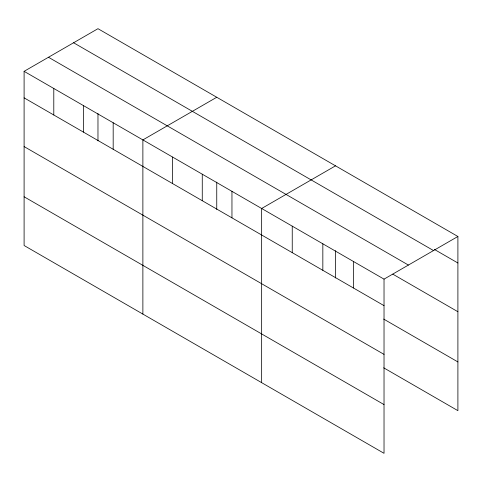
<?xml version="1.0" encoding="UTF-8"?>
<svg xmlns="http://www.w3.org/2000/svg" width="482" height="482" viewBox="0 0 482 482"><rect width="100%" height="100%" fill="white"/><g stroke="black" fill="none" stroke-linecap="round" stroke-linejoin="round"><path stroke-width="0.72" d="M24.1 71.336L384.027 279.138L384.027 453.315L24.1 245.513L24.1 71.336L97.973 28.685L457.9 236.487L457.9 410.664L383.696 367.82M216.749 97.262L142.877 139.913L142.877 314.089M335.526 165.832L261.648 208.489L261.648 382.66M384.027 279.138L457.9 236.487M434.469 249.471L457.9 262.997M73.595 42.759L433.523 250.562M48.477 57.262L408.405 265.064M392.806 274.15L457.9 311.727M24.1 97.852L384.027 305.648M383.696 319.09L457.9 361.934M24.1 146.576L384.027 354.378M24.1 196.783L384.027 404.585M353.433 261.473L353.433 287.989M335.526 250.676L335.526 277.993M322.838 243.814L322.838 270.324M292.243 226.148L292.243 252.658M231.956 191.342L231.956 217.852M216.749 182.1L216.749 209.417M202.265 174.201L202.265 200.711M172.568 157.054L172.568 183.57M113.18 122.771L113.18 149.281M97.973 113.523L97.973 140.84M83.488 105.624L83.488 132.134M53.791 88.483L53.791 114.993"/></g></svg>
